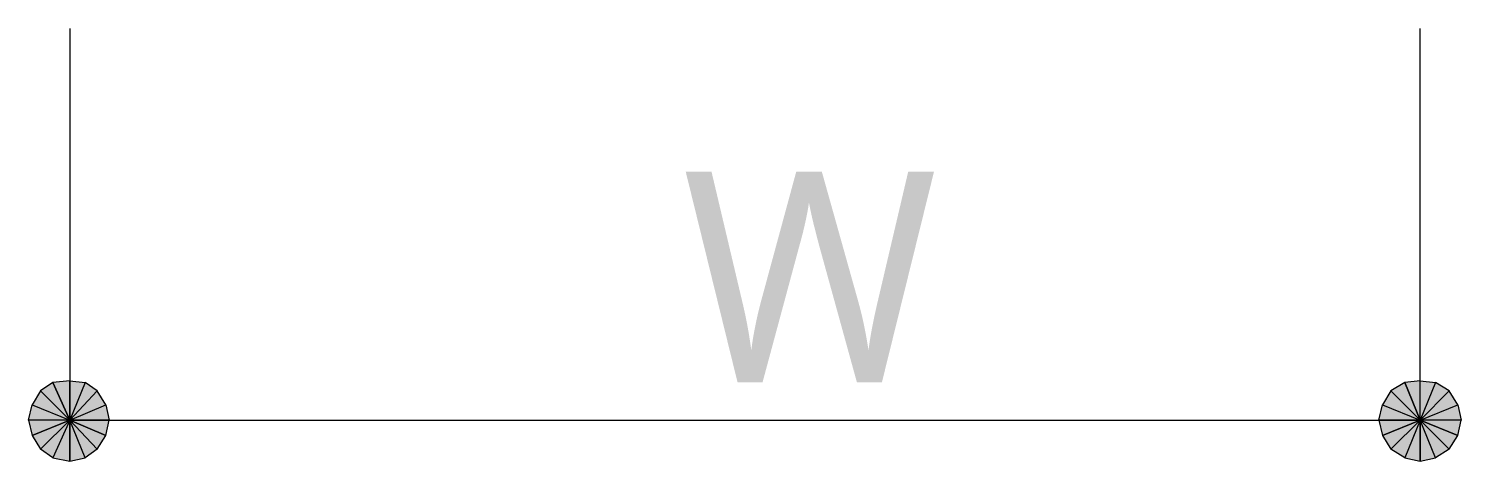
# Model space of a CAD drawing. Header units: millimetres. Extents: x 0 to 420, y 0 to 297.
# Drawn here: x 154.71 to 172.38, y 202.4 to 207.73 of the extents above; entities that cross this region are included whole.
import ezdxf

# ---------------------------------------------------------------- set-up
doc = ezdxf.new("R2010")
doc.units = ezdxf.units.MM
doc.styles.add('kst32b', font='NotoSansJP-Variable.ttf')

msp = doc.modelspace()

# ---------------------------------------------------------------- hatches: boundary and pattern name
h = msp.add_hatch(color=7)
h.paths.add_polyline_path([(154.855, 203.263), (154.75, 203.094), (155.215, 202.904), (154.855, 203.263)])
h.paths.add_polyline_path([(154.75, 203.094), (155.215, 202.904), (154.707, 202.904), (154.75, 203.094)])
h.paths.add_polyline_path([(155.215, 202.904), (154.707, 202.904), (154.75, 202.713), (155.215, 202.904)])
for points in [[(155.004, 203.369), (154.855, 203.263), (155.215, 202.904), (155.004, 203.369)], [(171.683, 203.369), (171.513, 203.263), (171.873, 202.904), (171.683, 203.369)]]:
    msp.add_hatch(color=7).paths.add_polyline_path(points)
h = msp.add_hatch(color=7)
h.paths.add_polyline_path([(155.554, 203.263), (155.406, 203.369), (155.215, 202.904), (155.554, 203.263)])
h.paths.add_polyline_path([(155.406, 203.369), (155.215, 202.904), (155.215, 203.39), (155.406, 203.369)])
h.paths.add_polyline_path([(155.215, 202.904), (155.215, 203.39), (155.004, 203.369), (155.215, 202.904)])
h = msp.add_hatch(color=7)
h.paths.add_polyline_path([(155.66, 202.713), (155.702, 202.904), (155.215, 202.904), (155.66, 202.713)])
h.paths.add_polyline_path([(155.702, 202.904), (155.215, 202.904), (155.66, 203.094), (155.702, 202.904)])
h.paths.add_polyline_path([(155.215, 202.904), (155.66, 203.094), (155.554, 203.263), (155.215, 202.904)])
h = msp.add_hatch(color=7)
h.paths.add_polyline_path([(171.513, 203.263), (171.408, 203.094), (171.873, 202.904), (171.513, 203.263)])
h.paths.add_polyline_path([(171.408, 203.094), (171.873, 202.904), (171.365, 202.904), (171.408, 203.094)])
h.paths.add_polyline_path([(171.873, 202.904), (171.365, 202.904), (171.408, 202.713), (171.873, 202.904)])
h = msp.add_hatch(color=7)
h.paths.add_polyline_path([(172.233, 203.263), (172.064, 203.369), (171.873, 202.904), (172.233, 203.263)])
h.paths.add_polyline_path([(172.064, 203.369), (171.873, 202.904), (171.873, 203.39), (172.064, 203.369)])
h.paths.add_polyline_path([(171.873, 202.904), (171.873, 203.39), (171.683, 203.369), (171.873, 202.904)])
h = msp.add_hatch(color=7)
h.paths.add_polyline_path([(172.339, 202.713), (172.381, 202.904), (171.873, 202.904), (172.339, 202.713)])
h.paths.add_polyline_path([(172.381, 202.904), (171.873, 202.904), (172.339, 203.094), (172.381, 202.904)])
h.paths.add_polyline_path([(171.873, 202.904), (172.339, 203.094), (172.233, 203.263), (171.873, 202.904)])
h = msp.add_hatch(color=7)
h.paths.add_polyline_path([(154.75, 202.713), (154.855, 202.544), (155.215, 202.904), (154.75, 202.713)])
h.paths.add_polyline_path([(154.855, 202.544), (155.215, 202.904), (155.004, 202.438), (154.855, 202.544)])
h.paths.add_polyline_path([(155.215, 202.904), (155.004, 202.438), (155.215, 202.396), (155.215, 202.904)])
h = msp.add_hatch(color=7)
h.paths.add_polyline_path([(155.215, 202.396), (155.406, 202.438), (155.215, 202.904), (155.215, 202.396)])
h.paths.add_polyline_path([(155.406, 202.438), (155.215, 202.904), (155.554, 202.544), (155.406, 202.438)])
h.paths.add_polyline_path([(155.215, 202.904), (155.554, 202.544), (155.66, 202.713), (155.215, 202.904)])
h = msp.add_hatch(color=7)
h.paths.add_polyline_path([(171.408, 202.713), (171.513, 202.544), (171.873, 202.904), (171.408, 202.713)])
h.paths.add_polyline_path([(171.513, 202.544), (171.873, 202.904), (171.683, 202.438), (171.513, 202.544)])
h.paths.add_polyline_path([(171.873, 202.904), (171.683, 202.438), (171.873, 202.396), (171.873, 202.904)])
h = msp.add_hatch(color=7)
h.paths.add_polyline_path([(171.873, 202.396), (172.064, 202.438), (171.873, 202.904), (171.873, 202.396)])
h.paths.add_polyline_path([(172.064, 202.438), (171.873, 202.904), (172.233, 202.544), (172.064, 202.438)])
h.paths.add_polyline_path([(171.873, 202.904), (172.233, 202.544), (172.339, 202.713), (171.873, 202.904)])

# ---------------------------------------------------------------- linework, layer by layer
at = {"lineweight": 13}
msp.add_lwpolyline([(155.215, 207.73), (155.215, 202.904), (171.873, 202.904), (171.873, 207.73)], dxfattribs=at)
at = {"lineweight": 0}
for points in [[(154.855, 203.263), (154.75, 203.094), (155.215, 202.904)], [(155.004, 203.369), (154.855, 203.263), (155.215, 202.904)], [(155.215, 202.904), (155.215, 203.39), (155.004, 203.369)], [(155.406, 203.369), (155.215, 202.904), (155.215, 203.39)], [(155.554, 203.263), (155.406, 203.369), (155.215, 202.904)], [(155.215, 202.904), (155.66, 203.094), (155.554, 203.263)], [(171.513, 203.263), (171.408, 203.094), (171.873, 202.904)], [(171.683, 203.369), (171.513, 203.263), (171.873, 202.904)], [(171.873, 202.904), (171.873, 203.39), (171.683, 203.369)], [(172.064, 203.369), (171.873, 202.904), (171.873, 203.39)], [(172.233, 203.263), (172.064, 203.369), (171.873, 202.904)], [(171.873, 202.904), (172.339, 203.094), (172.233, 203.263)], [(154.75, 203.094), (155.215, 202.904), (154.707, 202.904)], [(155.702, 202.904), (155.215, 202.904), (155.66, 203.094)], [(171.408, 203.094), (171.873, 202.904), (171.365, 202.904)], [(172.381, 202.904), (171.873, 202.904), (172.339, 203.094)], [(155.215, 202.904), (154.707, 202.904), (154.75, 202.713)], [(154.75, 202.713), (154.855, 202.544), (155.215, 202.904)], [(154.855, 202.544), (155.215, 202.904), (155.004, 202.438)], [(155.215, 202.904), (155.004, 202.438), (155.215, 202.396)], [(155.215, 202.396), (155.406, 202.438), (155.215, 202.904)], [(155.406, 202.438), (155.215, 202.904), (155.554, 202.544)], [(155.215, 202.904), (155.554, 202.544), (155.66, 202.713)], [(155.66, 202.713), (155.702, 202.904), (155.215, 202.904)], [(171.873, 202.904), (171.365, 202.904), (171.408, 202.713)], [(171.408, 202.713), (171.513, 202.544), (171.873, 202.904)], [(171.513, 202.544), (171.873, 202.904), (171.683, 202.438)], [(171.873, 202.904), (171.683, 202.438), (171.873, 202.396)], [(171.873, 202.396), (172.064, 202.438), (171.873, 202.904)], [(172.064, 202.438), (171.873, 202.904), (172.233, 202.544)], [(171.873, 202.904), (172.233, 202.544), (172.339, 202.713)], [(172.339, 202.713), (172.381, 202.904), (171.873, 202.904)]]:
    msp.add_lwpolyline(points, close=True, dxfattribs=at)

# ---------------------------------------------------------------- texts
at = {"style": 'kst32b'}
msp.add_text('W', height=2.599, dxfattribs=at).set_placement((162.772, 203.369))

doc.saveas('drawing.dxf')
